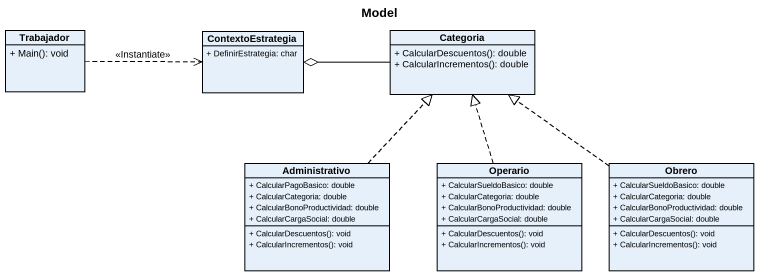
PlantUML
@startuml
title Model
hide circle
hide empty members
skinparam classAttributeIconSize 0
class Trabajador {
  {field} + Main(): void
}
class ContextoEstrategia {
  + DefinirEstrategia: char
}
class Categoria {
  {field} + CalcularDescuentos(): double
  {field} + CalcularIncrementos(): double
}
class Administrativo {
  + CalcularPagoBasico: double
  + CalcularCategoria: double
  + CalcularBonoProductividad: double
  + CalcularCargaSocial: double
  + CalcularDescuentos(): void
  + CalcularIncrementos(): void
}
class Operario {
  + CalcularSueldoBasico: double
  + CalcularCategoria: double
  + CalcularBonoProductividad: double
  + CalcularCargaSocial: double
  + CalcularDescuentos(): void
  + CalcularIncrementos(): void
}
class Obrero {
  + CalcularSueldoBasico: double
  + CalcularCategoria: double
  + CalcularBonoProductividad: double
  + CalcularCargaSocial: double
  + CalcularDescuentos(): void
  + CalcularIncrementos(): void
}
Trabajador .right.> ContextoEstrategia : <<Instantiate>>
Categoria -left-o ContextoEstrategia
Administrativo .up.|> Categoria
Operario .up.|> Categoria
Obrero .up.|> Categoria
@enduml
